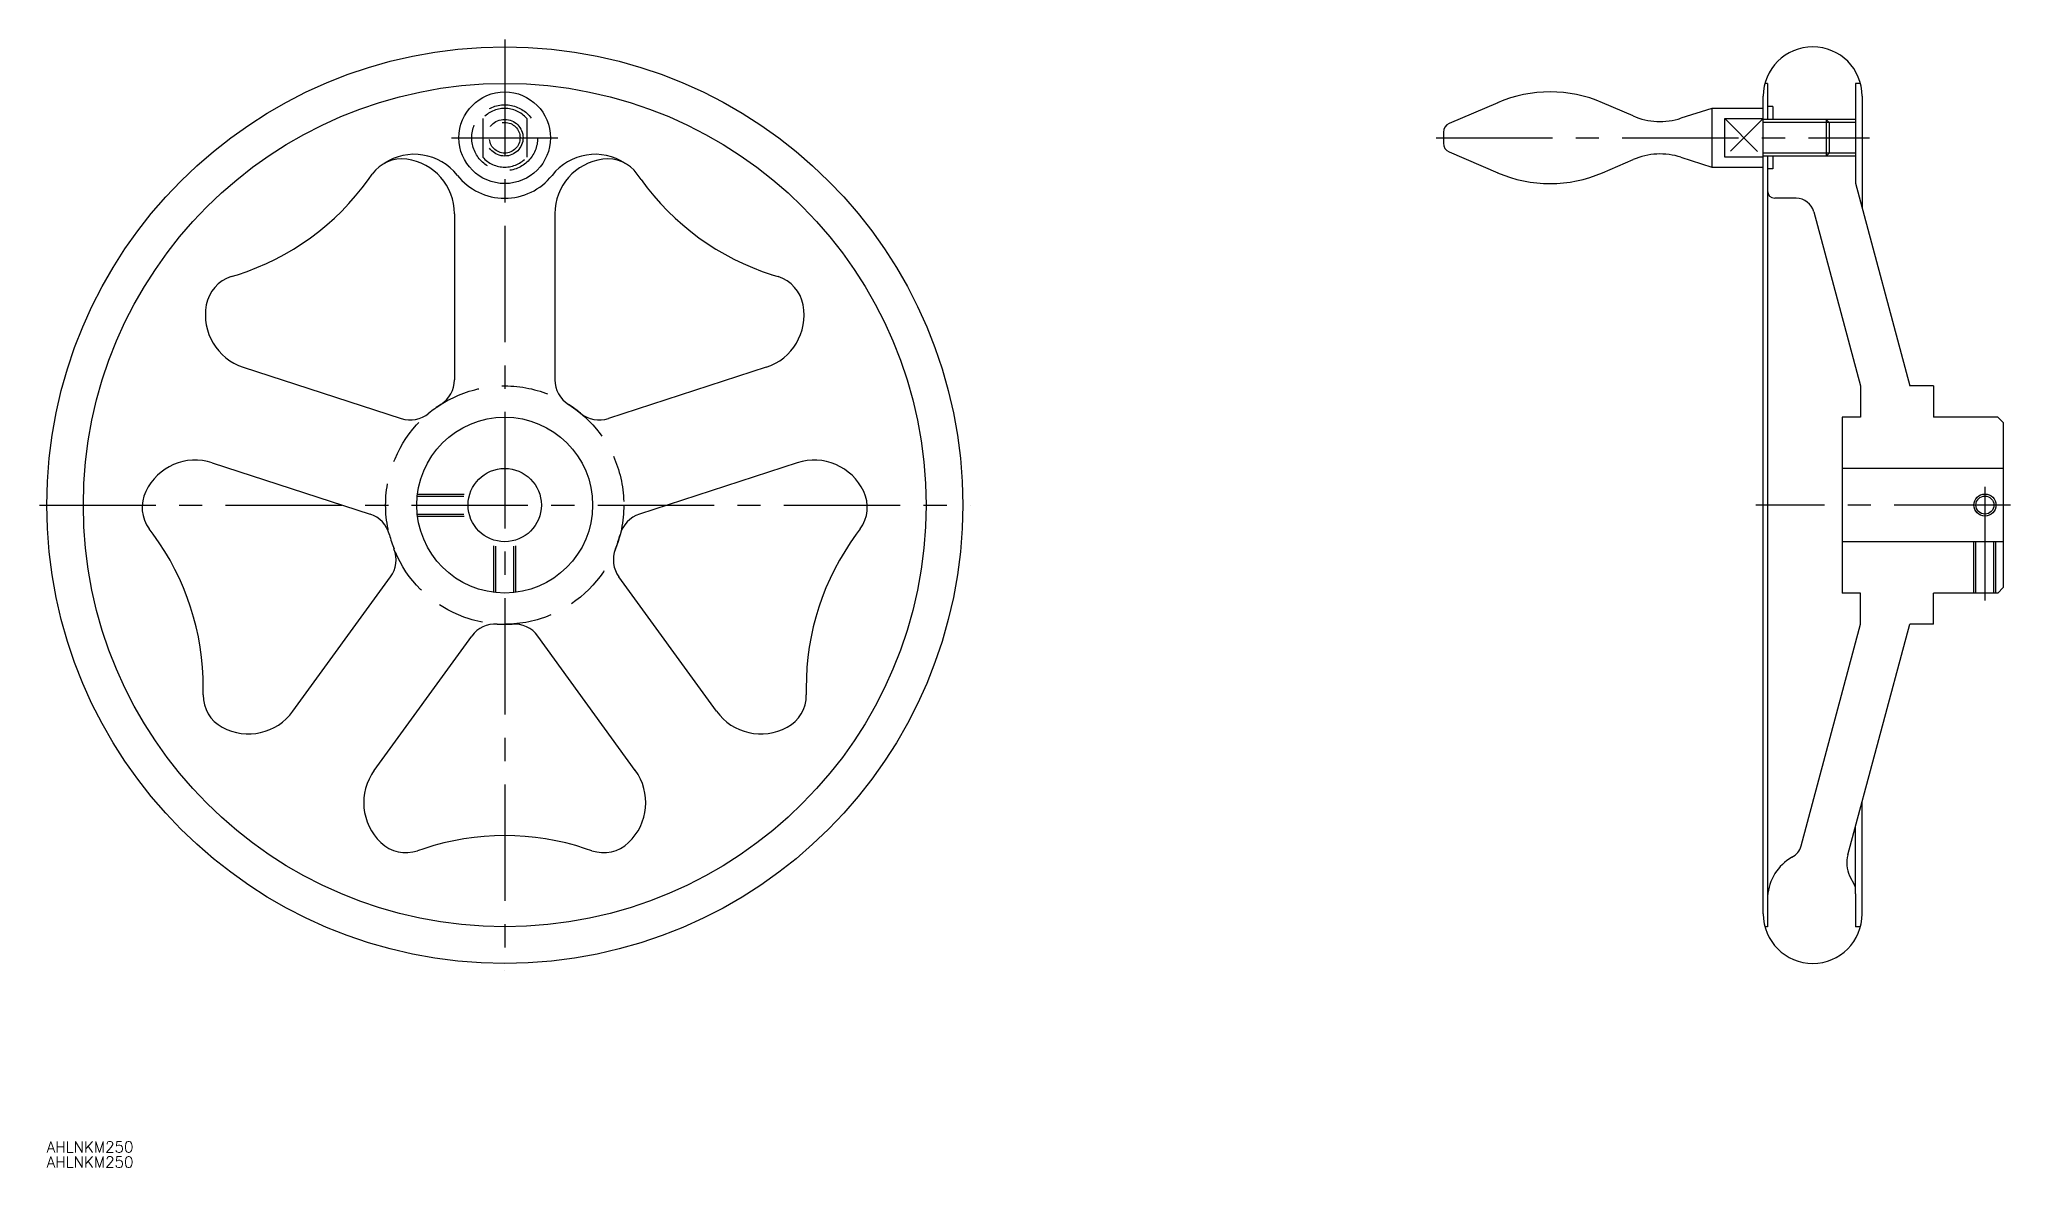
# Model space of a CAD drawing. Extents: x -127 to 411, y -181 to 127.
import ezdxf

# ---------------------------------------------------------------- set-up
doc = ezdxf.new("R2010")
doc.units = 0
doc.linetypes.add('CENTER', pattern=[50.8, 31.75, -6.35, 6.35, -6.35])
doc.linetypes.add('DASHED', pattern=[19.05, 12.7, -6.35])
doc.layers.get('0').update_dxf_attribs({"linetype": 'CONTINUOUS'})
doc.layers.add('CENTER', color=1, linetype='CENTER')
doc.styles.get("Standard").update_dxf_attribs({"font": 'txt.shx', "height": 3, "bigfont": 'bigfont.shx'})

# ---------------------------------------------------------------- blocks, each defined once
blk = doc.blocks.new('*U2')
at = {"color": 7, "linetype": 'CONTINUOUS'}
blk.add_text('AHLNKM250', height=3, dxfattribs=at).set_placement((-125, -176.57))
blk = doc.blocks.new('*U3')
at = {"color": 7, "linetype": 'CONTINUOUS'}
blk.add_text('AHLNKM250', height=3, dxfattribs=at).set_placement((-125, -180.69))

msp = doc.modelspace()

# ---------------------------------------------------------------- linework, layer by layer
at = {"color": 7, "linetype": 'CONTINUOUS'}
for p, q in [((344.66, 115), (343.97, 115)), ((344.66, 115), (344.66, 105.19)), ((368.66, 115), (368.66, 87.77)), ((370.05, 115), (368.66, 115)), ((271.02, 109.75), (257.78, 104.07)), ((308, 106.14), (299.6, 109.75)), ((329.43, 108.19), (321.05, 105.51)), ((343.51, 108.19), (329.43, 108.19)), ((329.43, 108.19), (329.43, 92.19)), ((343.51, -111.5), (343.51, 111.5)), ((346.16, 108.69), (344.66, 108.69)), ((346.16, 108.69), (346.16, 105.19)), ((370.51, 111.5), (370.51, 80.86)), ((360.7, 105.19), (343.51, 105.19)), ((361.51, 104.38), (360.7, 105.19)), ((360.7, 105.19), (360.7, 95.19)), ((368.66, 104.38), (361.51, 104.38)), ((361.51, 104.38), (361.51, 96)), ((256.21, 101.68), (256.21, 98.7)), ((257.78, 96.31), (271.02, 90.63)), ((299.6, 90.63), (308, 94.24)), ((321.05, 94.87), (329.43, 92.19)), ((329.43, 92.19), (343.51, 92.19)), ((360.7, 95.19), (343.51, 95.19)), ((344.66, 95.19), (344.66, -115)), ((346.16, 91.69), (344.66, 91.69)), ((346.16, 95.19), (346.16, 91.69)), ((361.51, 96), (360.7, 95.19)), ((368.66, 96), (361.51, 96)), ((-37.22, 88.8), (-36.18, 90.25)), ((37.22, 88.8), (36.18, 90.25)), ((368.66, 87.77), (383.47, 32.5)), ((352.46, 83.69), (346.66, 83.69)), ((-13.7, 79.47), (-13.7, 34.2)), ((13.7, 79.47), (13.7, 34.2)), ((357.29, 79.98), (370.01, 32.5)), ((-74.65, 62.3), (-72.95, 62.84)), ((72.95, 62.84), (74.65, 62.3)), ((-71.35, 37.59), (-28.29, 23.6)), ((71.35, 37.59), (28.29, 23.6)), ((370.01, 32.5), (370.01, 24)), ((390.01, 32.5), (383.47, 32.5)), ((390.01, 32.5), (390.01, 24)), ((370.01, 24), (365.01, 24)), ((365.01, 24), (365.01, -24)), ((407.51, 24), (390.01, 24)), ((407.51, 24), (409.01, 22.5)), ((409.01, 22.5), (409.01, -22.5)), ((-79.81, 11.53), (-36.76, -2.46)), ((79.81, 11.53), (36.76, -2.46)), ((409.01, 10), (365.01, 10)), ((-95.95, -7.95), (-97.01, -6.52)), ((97.01, -6.52), (95.95, -7.95)), ((409.01, -10), (365.01, -10)), ((401.55, -24), (401.55, -10)), ((406.47, -24), (406.47, -10)), ((-57.79, -56.24), (-31.18, -19.61)), ((57.79, -56.24), (31.18, -19.61)), ((370.01, -24), (365.01, -24)), ((370.01, -32.5), (370.01, -24)), ((390.01, -32.5), (390.01, -24)), ((407.51, -24), (390.01, -24)), ((407.51, -24), (409.01, -22.5)), ((-35.63, -72.35), (-9.02, -35.72)), ((35.63, -72.35), (9.02, -35.72)), ((353.81, -92.95), (370.01, -32.5)), ((366.61, -95.41), (383.47, -32.5)), ((390.01, -32.5), (383.47, -32.5)), ((-82.32, -51.75), (-82.3, -49.97)), ((82.3, -49.97), (82.32, -51.75)), ((370.51, -111.5), (370.51, -80.86)), ((368.66, -106.02), (368.66, -87.77)), ((-22.09, -93.72), (-23.78, -94.28)), ((23.78, -94.28), (22.09, -93.72)), ((367.04, -101.1), (368.41, -103.65)), ((368.66, -106.02), (368.66, -115)), ((344.66, -115), (343.97, -115)), ((370.05, -115), (368.66, -115))]:
    msp.add_line(p, q, dxfattribs=at)
at = {"color": 3, "linetype": 'DASHED'}
for p, q in [((-6, 105.48), (-6, 94.9)), ((6, 105.48), (6, 94.9)), ((333.01, 105.48), (343.51, 105.48)), ((333.01, 94.9), (333.01, 105.48)), ((333.01, 105.48), (343.51, 94.9)), ((343.51, 105.48), (333.01, 94.98)), ((343.51, 94.9), (333.01, 94.9)), ((-23.87, 2.46), (-9.69, 2.46)), ((-23.81, 3), (-9.54, 3)), ((-23.87, -2.46), (-9.69, -2.46)), ((-23.81, -3), (-9.54, -3)), ((-3, -23.81), (-3, -9.54)), ((-2.46, -23.87), (-2.46, -9.69)), ((2.46, -23.87), (2.46, -9.69)), ((3, -23.81), (3, -9.54))]:
    msp.add_line(p, q, dxfattribs=at)
at = {"color": 3, "linetype": 'CONTINUOUS'}
for p, q in [((361.51, 104.38), (343.51, 104.38)), ((368.66, 105.19), (360.7, 105.19)), ((361.51, 96), (343.51, 96)), ((368.66, 95.19), (360.7, 95.19)), ((401.01, -24), (401.01, -10)), ((407.01, -24), (407.01, -10))]:
    msp.add_line(p, q, dxfattribs=at)
at = {"color": 7, "linetype": 'CONTINUOUS'}
for centre, radius in [((0, 0), 125), ((0, 0), 115), ((0, 100.19), 12.5), ((0, 0), 24), ((0, 0), 10), ((404.01, 0), 2.46)]:
    msp.add_circle(centre, radius, dxfattribs=at)
at = {"color": 3, "linetype": 'DASHED'}
for centre, radius in [((0, 100.19), 9), ((0, 100.19), 5), ((0, 100.19), 4.19), ((0, 0), 32.5)]:
    msp.add_circle(centre, radius, dxfattribs=at)
at = {"color": 3, "linetype": 'CONTINUOUS'}
msp.add_circle((404.01, 0), 3, dxfattribs=at)
at = {"color": 7, "linetype": 'CONTINUOUS'}
for centre, radius, start, end in [((357.01, 111.5), 13.5, 360, 180), ((285.31, 76.47), 36.22, 66.7539, 113.2461), ((258.81, 101.68), 2.6, 113.2461, 180), ((315.37, 123.29), 18.67, 246.7539, 287.7232), ((258.81, 98.7), 2.6, 180, 246.7539), ((-28.05, 84.43), 10, 82.513, 144.392), ((-24.66, 80.81), 14.86, 37.856, 123.9589), ((-28.7, 79.47), 15, 0, 82.513), ((24.66, 80.81), 14.86, 56.0411, 142.144), ((28.7, 79.47), 15, 97.487, 180), ((28.05, 84.43), 10, 35.608, 97.487), ((315.37, 77.09), 18.67, 72.2768, 113.2461), ((-94.13, 129.56), 70, 287.608, 324.392), ((0, 100.19), 16.5, 218.4401, 321.5599), ((94.13, 129.56), 70, 215.608, 252.392), ((285.31, 123.91), 36.22, 246.7539, 293.2461), ((346.66, 85.69), 2, 180, 270), ((352.46, 78.69), 5, 15, 90), ((-71.63, 52.77), 10, 107.608, 169.487), ((71.63, 52.77), 10, 10.513, 72.392), ((-66.71, 51.85), 15, 169.487, 252), ((66.71, 51.85), 15, 288, 10.513), ((-21.7, 34.2), 8, 302.3983, 0), ((21.7, 34.2), 8, 180, 237.6017), ((0, 0), 32.5, 122.3983, 129.6017), ((0, 0), 32.5, 50.3983, 57.6017), ((-25.82, 31.21), 8, 252, 309.6017), ((25.82, 31.21), 8, 230.3983, 288), ((-84.45, -2.74), 15, 72, 154.513), ((84.45, -2.74), 15, 25.487, 108), ((-88.96, -0.59), 10, 154.513, 216.392), ((88.96, -0.59), 10, 323.608, 25.487), ((-39.23, -10.07), 8, 14.3983, 72), ((39.23, -10.07), 8, 108, 165.6017), ((-152.3, -49.49), 70, 359.608, 36.392), ((0, 0), 32.5, 194.3983, 201.6017), ((0, 0), 32.5, 338.3983, 345.6017), ((152.3, -49.49), 70, 143.608, 180.392), ((-37.66, -14.91), 8, 324, 21.6017), ((37.66, -14.91), 8, 158.3983, 216), ((-2.54, -40.42), 8, 86.3983, 144), ((0, 0), 32.5, 266.3983, 273.6017), ((2.54, -40.42), 8, 36, 93.6017), ((-72.32, -51.82), 10, 179.608, 241.487), ((72.32, -51.82), 10, 298.513, 0.392), ((-69.93, -47.42), 15, 241.487, 324), ((69.93, -47.42), 15, 216, 298.513), ((-23.49, -81.16), 15, 144, 226.513), ((23.49, -81.16), 15, 313.487, 36), ((0, -160.14), 70, 71.608, 108.392), ((-26.93, -84.79), 10, 226.513, 288.392), ((26.93, -84.79), 10, 251.608, 313.487), ((357.98, -107.66), 13.35, 119.7792, 175.6488), ((348.98, -91.66), 5, 298.1784, 345), ((374.86, -97.65), 8.55, 164.8139, 203.7758), ((366.62, -104.63), 2.05, 3.3778, 28.6562), ((357.01, -111.5), 13.5, 180, 0)]:
    msp.add_arc(centre, radius, start, end, dxfattribs=at)
at = {"color": 3, "linetype": 'DASHED'}
for start, end in [(41.4096, 138.5904), (221.4096, 318.5904)]:
    msp.add_arc((0, 100.19), 8, start, end, dxfattribs=at)
at = {"layer": 'CENTER', "color": 1, "linetype": 'CENTER'}
for p, q in [((0, 127), (0, -127)), ((-14.5, 100.19), (14.5, 100.19)), ((254.21, 100.19), (372.51, 100.19)), ((-127, 0), (127, 0)), ((411.01, 0), (341.51, 0)), ((404.01, 5), (404.01, -26))]:
    msp.add_line(p, q, dxfattribs=at)

# ---------------------------------------------------------------- block references
at = {"color": 7, "linetype": 'CONTINUOUS'}
for name in ['*U2', '*U3']:
    msp.add_blockref(name, (0, 0), dxfattribs=at)

doc.saveas('drawing.dxf')
